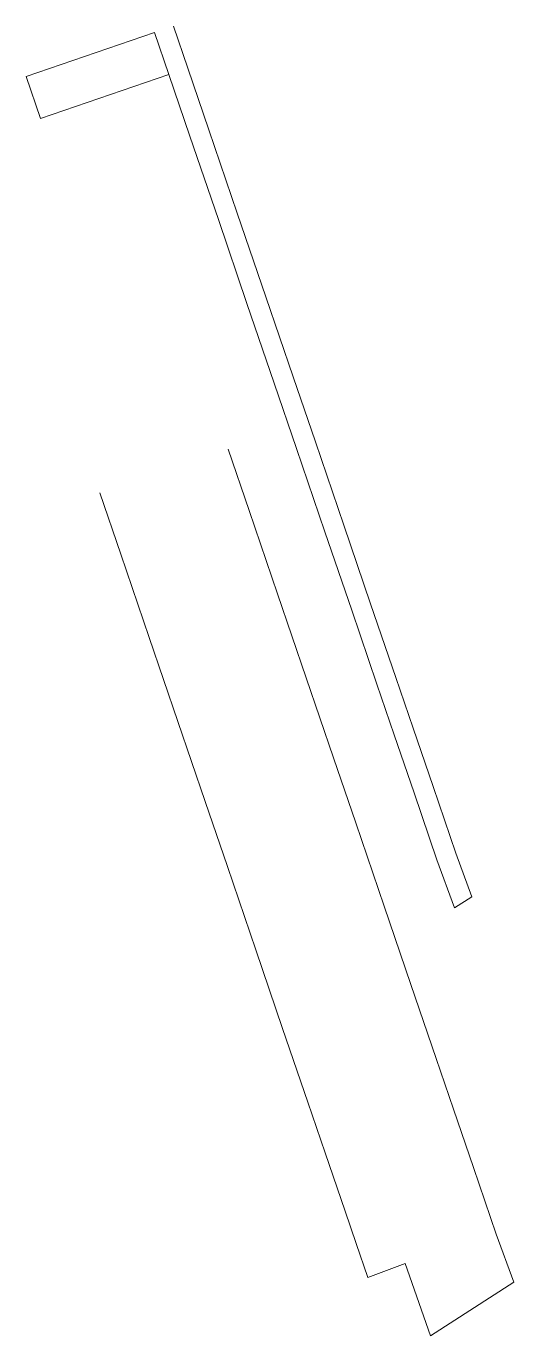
# Model space of a CAD drawing. Header units: metres. Extents: x 163562 to 163605, y 125776 to 125894.
import ezdxf

# ---------------------------------------------------------------- set-up
doc = ezdxf.new("R2010")
doc.units = ezdxf.units.M
doc.layers.add('BES-Projet Chambre de visite', color=1, linetype='Continuous', lineweight=9)
doc.layers.add('BES-Projet Dalle', color=2, linetype='Continuous', lineweight=9)

msp = doc.modelspace()

# ---------------------------------------------------------------- linework, layer by layer
at = {"layer": 'BES-Projet Chambre de visite'}
msp.add_polyline3d([(163579.76, 125855.87, 97.57), (163581.65, 125850.34, 97.49), (163584.21, 125842.82, 97.38), (163586.79, 125835.27, 97.27), (163589.25, 125828.07, 97.14), (163591.25, 125822.21, 97.11), (163593.81, 125814.7, 97), (163596.22, 125807.63, 96.87), (163598.49, 125800.98, 96.77), (163600.04, 125796.42, 96.72), (163601.84, 125791.17, 96.66), (163603.88, 125785.16, 96.7), (163605.48, 125780.83, 97.1), (163597.98, 125776, 97.1), (163595.69, 125782.5, 96.56), (163592.33, 125781.24, 96.62), (163591.28, 125784.31, 96.52), (163590.29, 125787.23, 96.54), (163588.5, 125792.48, 96.6), (163586.94, 125797.04, 96.65), (163584.67, 125803.69, 96.75), (163582.26, 125810.76, 96.87), (163579.7, 125818.27, 96.99), (163577.7, 125824.13, 97.02), (163575.24, 125831.34, 97.15), (163572.67, 125838.88, 97.26), (163570.1, 125846.4, 97.37), (163568.22, 125851.93, 97.45)], dxfattribs=at)
at = {"layer": 'BES-Projet Dalle'}
msp.add_polyline3d([(163574.85, 125893.95, 97.62), (163576.14, 125890.17, 97.57), (163578.03, 125884.63, 97.49), (163580.59, 125877.12, 97.38), (163583.16, 125869.57, 97.27), (163585.62, 125862.37, 97.14), (163587.62, 125856.51, 97.11), (163590.18, 125849, 97), (163592.59, 125841.93, 96.87), (163594.86, 125835.28, 96.77), (163596.42, 125830.72, 96.72), (163598.21, 125825.47, 96.66), (163600.25, 125819.48, 96.69), (163601.7, 125815.55, 97.1), (163600.15, 125814.55, 97.1), (163598.56, 125818.88, 96.69), (163596.51, 125824.89, 96.66), (163594.71, 125830.14, 96.72), (163593.16, 125834.7, 96.77), (163590.89, 125841.35, 96.87), (163588.48, 125848.42, 97), (163585.92, 125855.93, 97.11), (163583.92, 125861.79, 97.14), (163581.46, 125868.99, 97.27), (163578.89, 125876.54, 97.38), (163576.32, 125884.05, 97.49), (163574.43, 125889.59, 97.57), (163573.14, 125893.37, 97.62), (163561.6, 125889.43, 97.5), (163562.89, 125885.65, 97.45), (163574.43, 125889.59, 97.57), (163573.14, 125893.37, 97.62)], dxfattribs=at)

doc.saveas('drawing.dxf')
